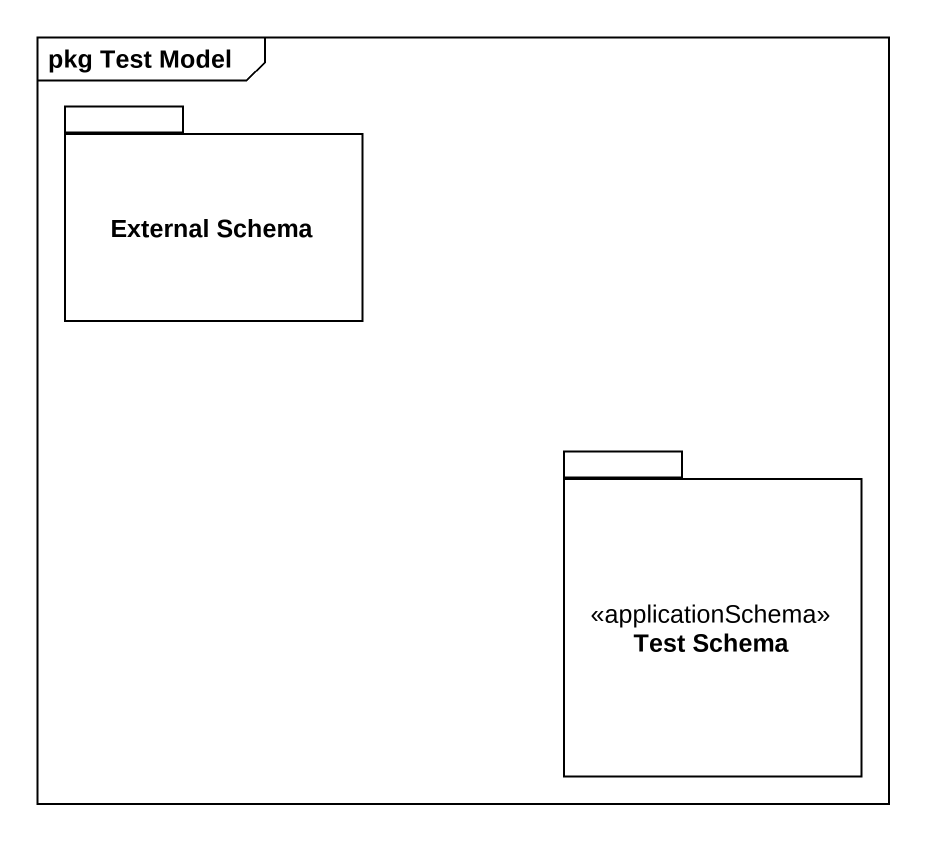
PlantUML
@startuml
mainframe pkg Test Model
package "External Schema" as External_Schema {
}
package "Test Schema" as Test_Schema <<applicationSchema>> {
}
@enduml
